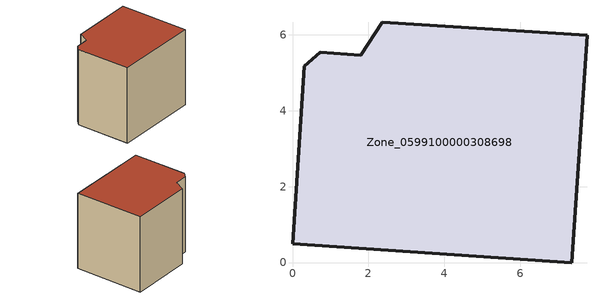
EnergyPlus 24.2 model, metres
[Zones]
Zone_0599100000308698
 floor ground (C_G): 0,0.5 0.32,5.17 0.73,5.54 1.8,5.47 2.36,6.33 7.76,5.99 7.36,0 z0
 wall outside (C_F): 0.32,5.17 0,0.5 7.36,0 7.76,5.99 2.36,6.33 1.8,5.47 0.73,5.54 0.32,5.17 z0:6.64
 roof outside (C_R): 0,0.5 7.36,0 7.76,5.99 2.36,6.33 1.8,5.47 0.73,5.54 0.32,5.17 z6.64
[BUILDING]
Pand.0599100000308698: North Axis=0; Terrain=City; Loads Convergence Tolerance Value=0.04; Temperature Convergence Tolerance Value=0.4; Solar Distribution=FullExterior; Maximum Number of Warmup Days=25; Minimum Number of Warmup Days=1
[Site:Location]
Rotterdam.The.Hague.AP_ZH_NLD Design_Conditions: Latitude=51.96; Longitude=4.45; Time Zone=1; Elevation=-4.5
[SITE:GROUNDTEMPERATURE:BUILDINGSURFACE]
18, 18, 18, 18, 18, 18, 18, 18, 18, 18, 18, 18
[MATERIAL] Thermal Absorptance=0.9; Solar Absorptance=0.7; Visible Absorptance=0.7
Name | Roughness | Thickness | Conductivity | Density | Specific Heat
G.TI.1946 | MediumSmooth | 0.15 | 1 | 540 | 1210
F.TI.1946 | Rough | 0.3 | 0.857143 | 1920 | 840
R.TI.1946 | MediumRough | 0.2 | 0.1 | 1500 | 1000
[CONSTRUCTION]
C_G: G.TI.1946
C_F: F.TI.1946
C_R: R.TI.1946
[ZONE]
Zone_0599100000308698: Type=1; Multiplier=1; Ceiling Height=Autocalculate; Volume=Autocalculate; Floor Area=autocalculate; Part of Total Floor Area=Yes
[ZONEINFILTRATION:DESIGNFLOWRATE]
Infil_Zone_0599100000308698: Zone or ZoneList or Space or SpaceList=Zone_0599100000308698; Schedule=AlwaysOn; Design Flow Rate Calculation Method=Flow/Area; Flow Rate per Floor Area=0.003; Constant Term Coefficient=1; Temperature Term Coefficient=0; Velocity Term Coefficient=0; Velocity Squared Term Coefficient=0
[HVACTEMPLATE:ZONE:IDEALLOADSAIRSYSTEM]
Zone_0599100000308698: Maximum Heating Supply Air Temperature=50; Minimum Cooling Supply Air Temperature=13; Maximum Heating Supply Air Humidity Ratio=0.0156; Minimum Cooling Supply Air Humidity Ratio=0.0077; Heating Limit=NoLimit; Cooling Limit=NoLimit; Dehumidification Control Type=ConstantSensibleHeatRatio; Cooling Sensible Heat Ratio=0.7; Dehumidification Setpoint=60; Humidification Control Type=None; Humidification Setpoint=30; Outdoor Air Method=None; Outdoor Air Flow Rate per Person=0.00944; Outdoor Air Flow Rate per Zone Floor Area=0; Outdoor Air Flow Rate per Zone=0; Demand Controlled Ventilation Type=None; Outdoor Air Economizer Type=NoEconomizer; Heat Recovery Type=None; Sensible Heat Recovery Effectiveness=0.7; Latent Heat Recovery Effectiveness=0.65
[ZONECONTROL:THERMOSTAT]
ThermostatControl_Zone_0599100000308698: Zone or ZoneList=Zone_0599100000308698; Control Type Schedule=DualSetpointControlType; Control 1=Thermostat_Zone_0599100000308698; Temperature Difference Between Cutout And Setpoint=0
[THERMOSTATSETPOINT:DUALSETPOINT]
Thermostat_Zone_0599100000308698: Heating Setpoint Temperature Schedule=HeatingSetpoint_Zone_0599100000308698; Cooling Setpoint Temperature Schedule=CoolingSetpoint_Zone_0599100000308698
[SCHEDULE:COMPACT]
HeatingSetpoint_Zone_0599100000308698: Through: 12/31, For: AllDays, Until: 24:00, 21
CoolingSetpoint_Zone_0599100000308698: Through: 12/31, For: AllDays, Until: 24:00, 24
DualSetpointControlType: Through: 12/31, For: AllDays, Until: 24:00, 4
AlwaysOn: Through: 12/31, For: AllDays, Until: 24:00, 1
